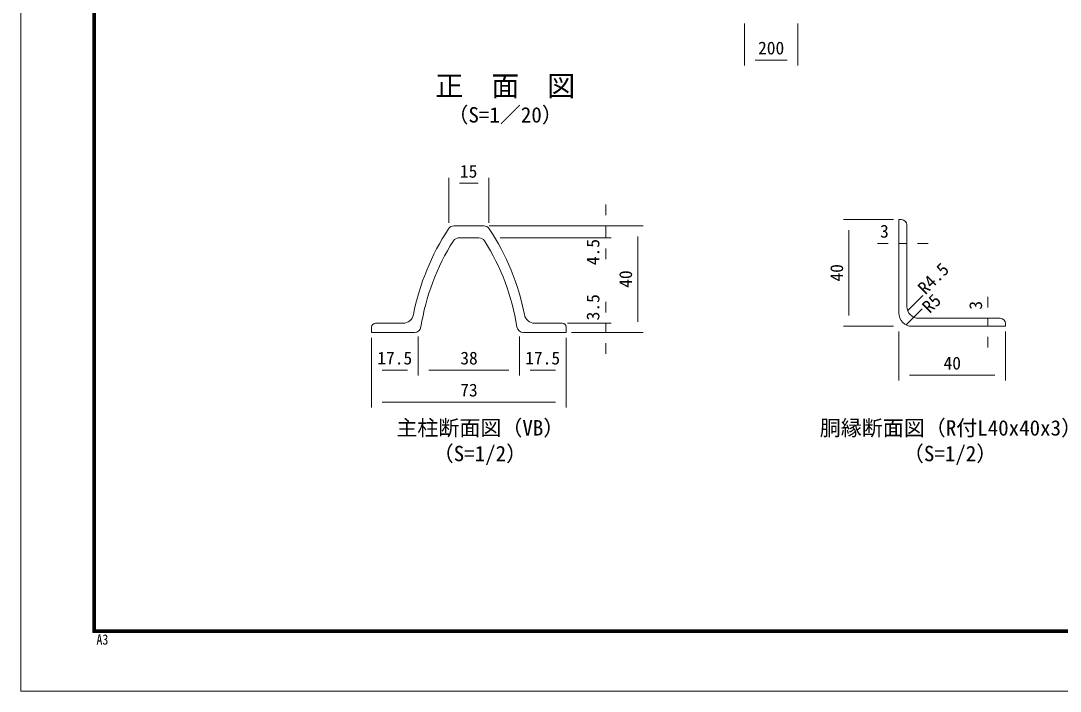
# Model space of a CAD drawing. Units: millimetres, scale not verified, with parts at other scales. Extents: x -4200 to 4200, y -2970 to 2970.
# Drawn here: x -4200 to -300, y -2970 to -456 of the extents above; entities that cross this region are included whole.
import ezdxf
from ezdxf.enums import TextEntityAlignment as Align

# ---------------------------------------------------------------- set-up
doc = ezdxf.new("R2010")
doc.units = ezdxf.units.MM
doc.header["$LTSCALE"] = 20
for name, color, linetype, lineweight in [('0-0_D-STR1', 1, 'Continuous', 18), ('0-2_D-STR-DIM', 7, 'Continuous', 9), ('0-B_D-TTL', 7, 'Continuous', 9)]:
    doc.layers.add(name, color=color, linetype=linetype, lineweight=lineweight)
doc.layers.add('0-9_D-TTL-TXT', color=7, linetype='Continuous')
doc.styles.add('ＭＳ ゴシック', font='')
doc.styles.get('ＭＳ ゴシック').set_extended_font_data('MS Gothic')

msp = doc.modelspace()

# ---------------------------------------------------------------- linework, layer by layer
at = {"layer": '0-0_D-STR1'}
for p, q in [((-905.87, -1551.63), (-905.87, -1201.63)), ((-895.87, -1201.63), (-905.87, -1201.63)), ((-2574.46, -1225.02), (-2463.07, -1225.02)), ((-875.87, -1221.63), (-875.87, -1526.63)), ((-2559.46, -1270.02), (-2481.46, -1270.02)), ((-2766.2, -1590.02), (-2868.76, -1590.02)), ((-2271.33, -1590.02), (-2168.76, -1590.02)), ((-830.87, -1571.63), (-525.87, -1571.63)), ((-2883.76, -1605.02), (-2883.76, -1625.02)), ((-2883.76, -1605.02), (-2883.76, -1625.02)), ((-2723.48, -1625.02), (-2883.76, -1625.02)), ((-2314.05, -1625.02), (-2153.76, -1625.02)), ((-2153.76, -1605.02), (-2153.76, -1625.02))]:
    msp.add_line(p, q, dxfattribs=at)
msp.add_lwpolyline([(-855.87, -1601.63), (-505.87, -1601.63), (-505.87, -1591.63)], dxfattribs=at)
for centre, radius, start, end in [((-895.87, -1221.63), 20, 0, 90), ((-1839.19, -1733.52), 905, 146.67148, 168.8028), ((-2574.46, -1250.02), 25, 90, 146.67148), ((-2463.07, -1250.02), 25, 33.32852, 90), ((-3198.34, -1733.52), 905, 11.1972, 33.32852), ((-1868.76, -1733.02), 840, 147.4916, 171.15527), ((-2556.06, -1295.02), 25, 90, 147.4916), ((-2481.46, -1295.02), 25, 32.5084, 90), ((-3168.76, -1733.02), 840, 8.84473, 32.5084), ((-2766.2, -1550.02), 40, 270, 348.8028), ((-2271.33, -1550.02), 40, 191.1972, 270), ((-855.87, -1551.63), 50, 180.00043, 270), ((-830.87, -1526.63), 45, 180.00046, 270), ((-2868.76, -1605.02), 15, 90, 180), ((-2168.76, -1605.02), 15, 0, 90), ((-525.87, -1591.63), 20, 0, 90), ((-2723.48, -1600.02), 25, 270, 351.15527), ((-2314.05, -1600.02), 25, 188.84473, 270)]:
    msp.add_arc(centre, radius, start, end, dxfattribs=at)
at = {"layer": '0-2_D-STR-DIM'}
for p, q in [((-1484.97, -466.02), (-1484.97, -623.34)), ((-1284.97, -466.02), (-1284.97, -623.34)), ((-1444.97, -603.34), (-1324.97, -603.34)), ((-2593.76, -1214.13), (-2593.76, -1045.5)), ((-2443.76, -1214.13), (-2443.76, -1045.5)), ((-2553.76, -1065.5), (-2483.76, -1065.5)), ((-2005.45, -1185.02), (-2005.45, -1145.02)), ((-925.87, -1201.63), (-1113.69, -1201.63)), ((-2443.07, -1225.02), (-1985.45, -1225.02)), ((-2443.07, -1225.02), (-1865.45, -1225.02)), ((-2005.45, -1225.02), (-2005.45, -1270.02)), ((-1093.69, -1241.63), (-1093.69, -1561.63)), ((-2401.04, -1270.02), (-1985.45, -1270.02)), ((-1885.45, -1265.02), (-1885.45, -1585.02)), ((-2005.45, -1310.02), (-2005.45, -1350.02)), ((-945.87, -1291.59), (-985.87, -1291.59)), ((-905.87, -1291.59), (-875.87, -1291.59)), ((-835.87, -1291.59), (-795.87, -1291.59)), ((-2005.45, -1550.02), (-2005.45, -1510.02)), ((-815.33, -1485.86), (-871.43, -1541.44)), ((-572.54, -1531.63), (-572.54, -1491.63)), ((-818.27, -1535.65), (-876.47, -1595.1)), ((-2148.76, -1590.02), (-1985.45, -1590.02)), ((-2005.45, -1590.02), (-2005.45, -1625.02)), ((-572.54, -1571.63), (-572.54, -1601.63)), ((-2133.76, -1625.02), (-1985.45, -1625.02)), ((-2133.76, -1625.02), (-1865.45, -1625.02)), ((-925.87, -1601.63), (-1113.69, -1601.63)), ((-905.87, -1621.63), (-905.87, -1804.96)), ((-505.87, -1621.63), (-505.87, -1804.96)), ((-2883.76, -1645.02), (-2883.76, -1785.96)), ((-2883.76, -1645.02), (-2883.76, -1905.96)), ((-2708.76, -1640.23), (-2708.76, -1785.96)), ((-2708.76, -1640.23), (-2708.76, -1785.96)), ((-2328.76, -1640.23), (-2328.76, -1785.96)), ((-2328.76, -1640.23), (-2328.76, -1785.96)), ((-2153.76, -1645.02), (-2153.76, -1785.96)), ((-2153.76, -1645.02), (-2153.76, -1905.96)), ((-2005.45, -1665.02), (-2005.45, -1705.02)), ((-572.54, -1641.63), (-572.54, -1681.63)), ((-2843.76, -1765.96), (-2748.76, -1765.96)), ((-2668.76, -1765.96), (-2368.76, -1765.96)), ((-2288.76, -1765.96), (-2193.76, -1765.96)), ((-865.87, -1784.96), (-545.87, -1784.96)), ((-2843.76, -1885.96), (-2193.76, -1885.96))]:
    msp.add_line(p, q, dxfattribs=at)
at = {"layer": '0-B_D-TTL', "color": 2, "lineweight": 18}
msp.add_lwpolyline([(-4200, 2970), (4200, 2970), (4200, -2970), (-4200, -2970)], close=True, dxfattribs=at)
at = {"layer": '0-B_D-TTL'}
for points in [[(-3930, 2750), (3930, 2750), (3930, -2750), (-3930, -2750)], [(-3927.5, 2747.5), (3927.5, 2747.5), (3927.5, -2747.5), (-3927.5, -2747.5)], [(-3925, 2745), (3925, 2745), (3925, -2745), (-3925, -2745)], [(-3922.5, 2742.5), (3922.5, 2742.5), (3922.5, -2742.5), (-3922.5, -2742.5)], [(-3920, 2740), (3920, 2740), (3920, -2740), (-3920, -2740)]]:
    msp.add_lwpolyline(points, close=True, dxfattribs=at)

# ---------------------------------------------------------------- texts
at = {"layer": '0-2_D-STR-DIM', "style": 'ＭＳ ゴシック'}
for s, p in [('200', (-1433.97, -596.59)), ('15', (-2552.51, -1058.76)), ('3', (-976.34, -1283.69)), ('17.5', (-2862.51, -1759.21)), ('38', (-2551.01, -1759.21)), ('17.5', (-2307.51, -1759.21)), ('40', (-738.12, -1778.22)), ('73', (-2551.36, -1879.21))]:
    msp.add_text(s, height=48.09, dxfattribs=at).set_placement(p, align=Align.BOTTOM_LEFT)
for s, rotation, p in [('4.5', 90, (-2014.9, -1372.36)), ('R4.5', 45, (-795.54, -1496.1)), ('40', 90, (-1892.2, -1457.27)), ('40', 90, (-1100.44, -1433.88)), ('R5', 45, (-779.09, -1565.92)), ('3.5', 90, (-2014.9, -1579.4)), ('3', 90, (-579.2, -1539.26))]:
    msp.add_text(s, height=48.09, rotation=rotation, dxfattribs=at).set_placement(p, align=Align.BOTTOM_LEFT)
at = {"layer": '0-9_D-TTL-TXT', "style": 'ＭＳ ゴシック'}
for s, height, p in [('正\u3000面\u3000図', 76.98, (-2644.87, -761.74)), ('（S=1／20）', 57.77, (-2599.39, -854.94)), ('主柱断面図（VB）', 57.77, (-2791.02, -2028.54)), ('胴縁断面図（R付L40x40x3）', 57.77, (-1202.53, -2028.85)), ('（S=1/2）', 57.77, (-2654.57, -2125.03)), ('（S=1/2）', 57.77, (-890.65, -2125.03))]:
    msp.add_text(s, height=height, dxfattribs=at).set_placement(p, align=Align.BOTTOM_LEFT)
at = {"layer": '0-B_D-TTL', "style": 'ＭＳ ゴシック', "width": 0.85}
msp.add_text('A3', height=38.42, dxfattribs=at).set_placement((-3916.09, -2806.81), align=Align.BOTTOM_LEFT)

doc.saveas('drawing.dxf')
